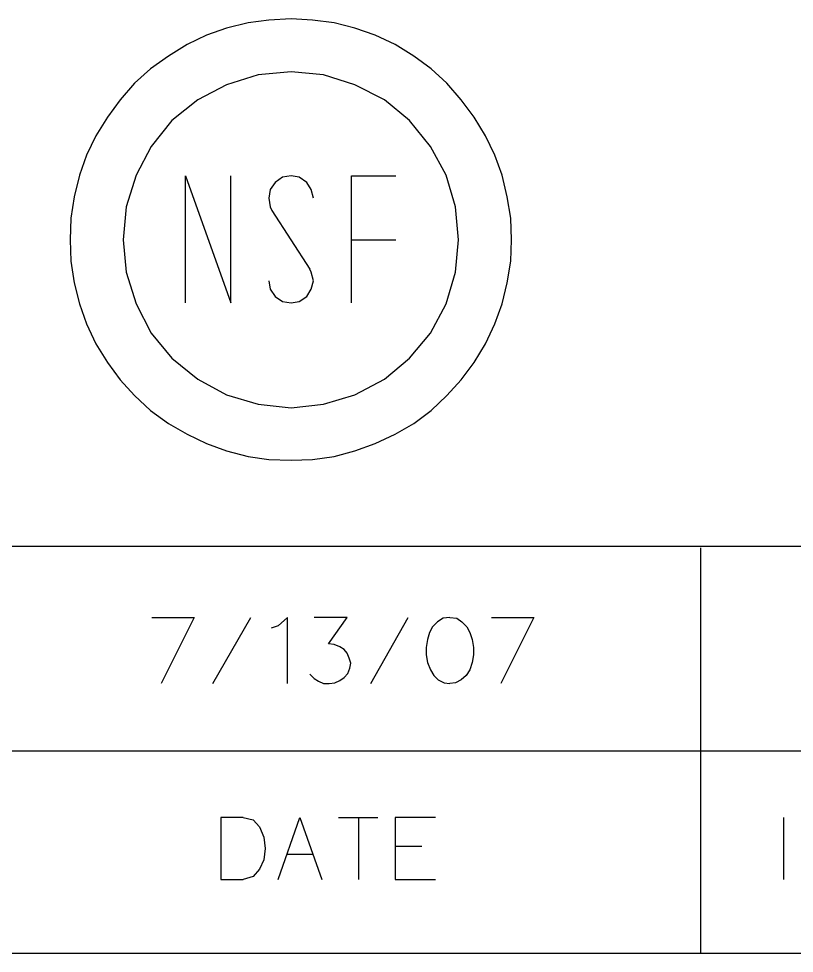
# Model space of a CAD drawing. Extents: x 11 to 601, y 12 to 779.
# Drawn here: x 466.3 to 531.2, y 137 to 215.2 of the extents above; entities that cross this region are included whole.
import ezdxf

# ---------------------------------------------------------------- set-up
doc = ezdxf.new("R2010")
doc.units = 0
doc.layers.add('DH152', color=7, linetype='CONTINUOUS')

msp = doc.modelspace()

# ---------------------------------------------------------------- linework, layer by layer
at = {"layer": 'DH152', "color": 7}
for points in [[(507.539987, 196.679995), (507.479987, 198.479995), (507.179987, 200.279995), (506.759987, 202.079995), (506.159987, 203.759995), (505.379987, 205.379995), (504.419987, 206.939995), (503.339987, 208.379995), (502.139987, 209.759995), (500.819987, 210.959995), (499.379988, 212.039995), (497.819988, 212.999995), (496.139988, 213.779995), (494.459988, 214.379995), (492.719988, 214.799995), (490.919988, 215.039995), (489.119988, 215.159995), (487.259988, 215.039995), (485.519988, 214.799995), (483.719988, 214.379995), (482.039988, 213.779995), (480.419988, 212.999995), (478.859988, 212.039995), (477.359988, 210.959995), (476.039988, 209.759995), (474.839988, 208.379995), (473.759988, 206.939995), (472.799988, 205.379995), (472.019988, 203.759995), (471.419988, 202.079995), (470.999988, 200.279995), (470.699988, 198.479995), (470.639988, 196.679995), (470.699988, 194.879995), (470.999988, 193.079995), (471.419988, 191.339995), (472.019988, 189.659995), (472.799988, 187.979995), (473.759988, 186.419995), (474.839988, 184.979995), (476.039988, 183.659995), (477.359988, 182.399995), (478.859988, 181.319995), (480.419988, 180.419995), (482.039988, 179.639996), (483.719988, 179.039996), (485.519988, 178.559996), (487.259988, 178.319996), (489.119988, 178.259996), (490.919988, 178.319996), (492.719988, 178.559996), (494.459988, 179.039996), (496.139988, 179.639996), (497.819988, 180.419995), (499.379988, 181.319995), (500.819987, 182.399995), (502.139987, 183.659995), (503.339987, 184.979995), (504.419987, 186.419995), (505.379987, 187.979995), (506.159987, 189.659995), (506.759987, 191.339995), (507.179987, 193.079995), (507.479987, 194.879995)], [(503.099987, 196.679995), (502.859987, 199.439995), (502.079987, 202.079995), (500.759987, 204.479995), (499.019988, 206.639995), (496.919988, 208.379995), (494.459988, 209.639995), (491.819988, 210.479995), (489.119988, 210.719995), (486.359988, 210.479995), (483.719988, 209.639995), (481.319988, 208.379995), (479.159988, 206.639995), (477.419988, 204.479995), (476.159988, 202.079995), (475.319988, 199.439995), (475.079988, 196.679995), (475.319988, 193.979995), (476.159988, 191.339995), (477.419988, 188.879995), (479.159988, 186.779995), (481.319988, 185.039995), (483.719988, 183.719995), (486.359988, 182.939995), (489.119988, 182.639995), (491.819988, 182.939995), (494.459988, 183.719995), (496.919988, 185.039995), (499.019988, 186.779995), (500.759987, 188.879995), (502.079987, 191.339995), (502.859987, 193.979995)]]:
    msp.add_lwpolyline(points, close=True, dxfattribs=at)
for points in [[(480.299988, 202.019995), (484.079988, 191.399995), (484.079988, 202.019995)], [(480.299988, 191.399995), (480.299988, 202.019995)], [(490.979988, 200.159995), (490.799988, 200.879995), (490.439988, 201.479995), (489.779988, 201.899995), (489.119988, 202.019995), (488.399988, 201.899995), (487.799988, 201.479995), (487.379988, 200.879995), (487.259988, 200.159995), (487.379988, 199.439995), (487.499988, 199.139995)], [(494.159988, 191.399995), (494.159988, 202.019995)], [(494.159988, 202.019995), (497.879988, 202.019995)], [(487.499988, 199.139995), (490.679988, 194.219995)], [(494.159988, 196.679995), (497.879988, 196.679995)], [(487.259988, 193.259995), (487.379988, 192.539995), (487.799988, 191.939995), (488.399988, 191.519995), (489.119988, 191.399995), (489.779988, 191.519995), (490.439988, 191.939995), (490.799988, 192.539995), (490.979988, 193.259995), (490.799988, 193.979995), (490.679988, 194.219995)], [(378.059991, 171.059996), (600.899985, 171.059996)], [(523.379987, 137.039997), (523.379987, 170.939996)], [(477.479988, 165.119996), (481.019988, 165.119996), (478.259988, 159.599996)], [(482.579988, 159.599996), (485.759988, 165.119996)], [(488.819988, 159.599996), (488.819988, 165.119996), (488.039988, 164.399996), (487.439988, 164.219996)], [(492.239988, 162.899996), (493.799988, 165.119996), (491.039988, 165.119996)], [(495.779988, 159.599996), (498.899988, 165.119996)], [(502.379987, 165.119996), (501.839987, 165.059996), (501.359987, 164.759996), (500.939987, 164.339996), (500.699987, 163.859996), (500.519987, 163.259996), (500.399987, 162.599996), (500.399987, 161.999996), (500.519987, 161.339996), (500.759987, 160.739996), (501.059987, 160.259996), (501.419987, 159.899996), (501.899987, 159.659996), (502.379987, 159.599996)], [(502.379987, 165.119996), (502.979987, 165.059996), (503.399987, 164.759996), (503.819987, 164.339996), (504.059987, 163.859996), (504.239987, 163.259996), (504.359987, 162.599996), (504.359987, 161.999996), (504.239987, 161.339996), (504.059987, 160.739996), (503.759987, 160.259996), (503.339987, 159.899996), (502.859987, 159.659996), (502.379987, 159.599996)], [(505.859987, 165.119996), (509.399987, 165.119996), (506.639987, 159.599996)], [(493.859988, 160.439996), (494.039988, 160.859996), (494.099988, 161.279996), (493.979988, 161.699996), (493.799988, 162.119996), (493.559988, 162.419996), (493.199988, 162.659996), (492.719988, 162.839996), (492.239988, 162.899996)], [(490.679988, 160.379996), (491.039988, 160.019996), (491.399988, 159.779996), (491.819988, 159.599996), (492.299988, 159.599996), (492.779988, 159.659996), (493.199988, 159.839996), (493.559988, 160.079996), (493.859988, 160.439996)], [(378.059991, 153.959996), (600.899985, 153.959996)], [(485.099988, 148.379996), (483.239988, 148.379996), (483.239988, 143.219996), (485.099988, 143.219996)], [(485.099988, 148.379996), (485.939988, 148.199996), (486.479988, 147.599996), (486.839988, 146.759996), (486.959988, 145.799996), (486.839988, 144.839996), (486.479988, 144.059996), (485.939988, 143.459996), (485.099988, 143.219996), (485.099988, 143.219996)], [(488.039988, 143.219996), (489.839988, 148.379996), (491.699988, 143.219996)], [(493.079988, 148.379996), (496.379988, 148.379996)], [(494.759988, 148.379996), (494.759988, 143.219996)], [(501.179987, 148.379996), (497.819988, 148.379996), (497.819988, 143.219996), (501.179987, 143.219996)], [(530.279987, 148.379996), (530.279987, 143.219996)], [(488.759988, 145.319996), (490.979988, 145.319996)], [(500.039987, 145.979996), (497.819988, 145.979996)], [(378.059991, 137.039997), (600.899985, 137.039997)]]:
    msp.add_lwpolyline(points, dxfattribs=at)

doc.saveas('drawing.dxf')
